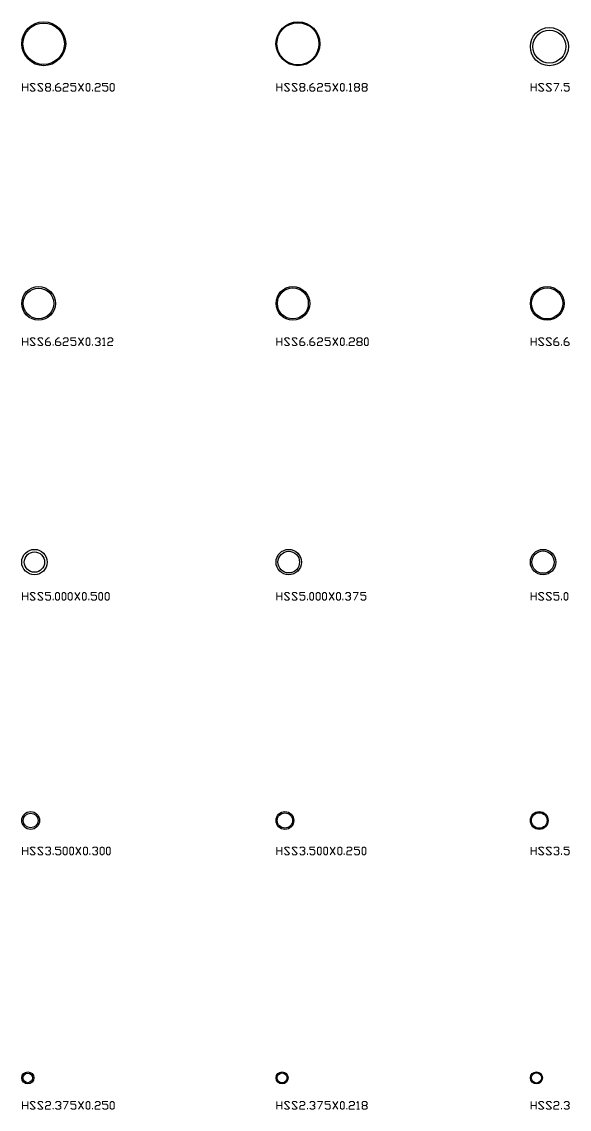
# Model space of a CAD drawing. Header units: inches. Extents: x 0 to 972, y -455 to 28.
# Drawn here: x 0 to 107.7, y -455 to -241.4 of the extents above; entities that cross this region are included whole.
import ezdxf

# ---------------------------------------------------------------- set-up
doc = ezdxf.new("R2010")
doc.units = ezdxf.units.IN
doc.header["$MEASUREMENT"] = 0
doc.layers.add('AISC_STEEL', color=7, linetype='Continuous')

msp = doc.modelspace()

# ---------------------------------------------------------------- linework, layer by layer
at = {"color": 3, "lineweight": 0}
for p, q in [((0.18, -254.98), (0.18, -253.48)), ((1.18, -253.48), (1.18, -254.98)), ((11.15, -254.98), (12.15, -253.48)), ((11.15, -253.48), (12.15, -254.98)), ((50.14, -254.98), (50.14, -253.48)), ((51.17, -253.48), (51.17, -254.98)), ((61.15, -254.98), (62.15, -253.48)), ((61.15, -253.48), (62.15, -254.98)), ((100.14, -254.98), (100.14, -253.48)), ((101.13, -253.48), (101.13, -254.98)), ((0.18, -254.22), (1.18, -254.22)), ((4.93, -254.22), (5.43, -254.22)), ((6.17, -254.98), (6.17, -254.71)), ((13.92, -254.98), (13.92, -254.71)), ((50.14, -254.22), (51.17, -254.22)), ((54.9, -254.22), (55.4, -254.22)), ((56.16, -254.98), (56.16, -254.71)), ((63.91, -254.98), (63.91, -254.71)), ((64.41, -254.98), (64.91, -254.98)), ((65.64, -254.22), (66.14, -254.22)), ((67.14, -254.22), (67.64, -254.22)), ((100.14, -254.22), (101.13, -254.22)), ((106.12, -254.98), (106.12, -254.71)), ((0.18, -304.98), (0.18, -303.48)), ((0.18, -304.21), (1.18, -304.21)), ((1.18, -303.48), (1.18, -304.98)), ((6.17, -304.98), (6.17, -304.74)), ((11.15, -304.98), (12.15, -303.48)), ((11.15, -303.48), (12.15, -304.98)), ((13.92, -304.98), (13.92, -304.74)), ((15.91, -304.98), (16.41, -304.98)), ((50.14, -304.98), (50.14, -303.48)), ((50.14, -304.21), (51.17, -304.21)), ((51.17, -303.48), (51.17, -304.98)), ((56.16, -304.98), (56.16, -304.74)), ((61.15, -304.98), (62.15, -303.48)), ((61.15, -303.48), (62.15, -304.98)), ((63.91, -304.98), (63.91, -304.74)), ((66.14, -304.21), (66.64, -304.21)), ((100.14, -304.98), (100.14, -303.48)), ((100.14, -304.21), (101.13, -304.21)), ((101.13, -303.48), (101.13, -304.98)), ((106.12, -304.98), (106.12, -304.74)), ((0.18, -354.97), (0.18, -353.48)), ((0.18, -354.21), (1.18, -354.21)), ((1.18, -353.48), (1.18, -354.97)), ((10.42, -354.97), (11.42, -353.48)), ((10.42, -353.48), (11.42, -354.97)), ((50.14, -354.97), (50.14, -353.48)), ((50.14, -354.21), (51.17, -354.21)), ((51.17, -353.48), (51.17, -354.97)), ((60.42, -354.97), (61.42, -353.48)), ((60.42, -353.48), (61.42, -354.97)), ((100.14, -354.97), (100.14, -353.48)), ((100.14, -354.21), (101.13, -354.21)), ((101.13, -353.48), (101.13, -354.97)), ((6.17, -354.97), (6.17, -354.74)), ((13.18, -354.97), (13.18, -354.74)), ((56.16, -354.97), (56.16, -354.74)), ((63.15, -354.97), (63.15, -354.74)), ((106.12, -354.97), (106.12, -354.74)), ((0.18, -404.97), (0.18, -403.47)), ((1.18, -403.47), (1.18, -404.97)), ((10.66, -404.97), (11.65, -403.47)), ((10.66, -403.47), (11.65, -404.97)), ((50.14, -404.97), (50.14, -403.47)), ((51.17, -403.47), (51.17, -404.97)), ((60.65, -404.97), (61.65, -403.47)), ((60.65, -403.47), (61.65, -404.97)), ((100.14, -404.97), (100.14, -403.47)), ((101.13, -403.47), (101.13, -404.97)), ((0.18, -404.24), (1.18, -404.24)), ((6.17, -404.97), (6.17, -404.74)), ((13.42, -404.97), (13.42, -404.74)), ((50.14, -404.24), (51.17, -404.24)), ((56.16, -404.97), (56.16, -404.74)), ((63.41, -404.97), (63.41, -404.74)), ((100.14, -404.24), (101.13, -404.24)), ((106.12, -404.97), (106.12, -404.74)), ((0.18, -454.96), (0.18, -453.47)), ((0.18, -454.23), (1.18, -454.23)), ((1.18, -453.47), (1.18, -454.96)), ((6.17, -454.96), (6.17, -454.73)), ((11.15, -454.96), (12.15, -453.47)), ((11.15, -453.47), (12.15, -454.96)), ((13.92, -454.96), (13.92, -454.73)), ((50.14, -454.96), (50.14, -453.47)), ((50.14, -454.23), (51.17, -454.23)), ((51.17, -453.47), (51.17, -454.96)), ((56.16, -454.96), (56.16, -454.73)), ((61.15, -454.96), (62.15, -453.47)), ((61.15, -453.47), (62.15, -454.96)), ((63.91, -454.96), (63.91, -454.73)), ((67.14, -454.23), (67.64, -454.23)), ((100.14, -454.96), (100.14, -453.47)), ((100.14, -454.23), (101.13, -454.23)), ((101.13, -453.47), (101.13, -454.96)), ((106.12, -454.96), (106.12, -454.73)), ((65.91, -454.96), (66.41, -454.96))]:
    msp.add_line(p, q, dxfattribs=at)
for points in [[(1.67, -254.71), (1.91, -254.98), (2.41, -254.98), (2.67, -254.71), (1.67, -253.72), (1.91, -253.48), (2.41, -253.48), (2.67, -253.72)], [(3.17, -254.71), (3.44, -254.98), (3.94, -254.98), (4.17, -254.71), (3.17, -253.72), (3.44, -253.48), (3.94, -253.48), (4.17, -253.72)], [(6.66, -254.22), (7.43, -254.22), (7.66, -254.48), (7.66, -254.71), (7.43, -254.98), (6.93, -254.98), (6.66, -254.71), (6.66, -253.98), (7.16, -253.48), (7.43, -253.48)], [(8.16, -253.72), (8.43, -253.48), (8.93, -253.48), (9.16, -253.72), (9.16, -253.98), (8.93, -254.22), (8.43, -254.22), (8.16, -254.48), (8.16, -254.98), (9.16, -254.98)], [(9.66, -254.71), (9.92, -254.98), (10.42, -254.98), (10.66, -254.71), (10.66, -254.22), (10.42, -253.98), (9.66, -253.98), (9.66, -253.48), (10.66, -253.48)], [(14.41, -253.72), (14.68, -253.48), (15.18, -253.48), (15.41, -253.72), (15.41, -253.98), (15.18, -254.22), (14.68, -254.22), (14.41, -254.48), (14.41, -254.98), (15.41, -254.98)], [(15.91, -254.71), (16.18, -254.98), (16.68, -254.98), (16.91, -254.71), (16.91, -254.22), (16.68, -253.98), (15.91, -253.98), (15.91, -253.48), (16.91, -253.48)], [(51.67, -254.71), (51.9, -254.98), (52.4, -254.98), (52.67, -254.71), (51.67, -253.72), (51.9, -253.48), (52.4, -253.48), (52.67, -253.72)], [(53.17, -254.71), (53.4, -254.98), (53.9, -254.98), (54.17, -254.71), (53.17, -253.72), (53.4, -253.48), (53.9, -253.48), (54.17, -253.72)], [(56.66, -254.22), (57.39, -254.22), (57.66, -254.48), (57.66, -254.71), (57.39, -254.98), (56.89, -254.98), (56.66, -254.71), (56.66, -253.98), (57.16, -253.48), (57.39, -253.48)], [(58.16, -253.72), (58.39, -253.48), (58.89, -253.48), (59.16, -253.72), (59.16, -253.98), (58.89, -254.22), (58.39, -254.22), (58.16, -254.48), (58.16, -254.98), (59.16, -254.98)], [(59.65, -254.71), (59.89, -254.98), (60.42, -254.98), (60.65, -254.71), (60.65, -254.22), (60.42, -253.98), (59.65, -253.98), (59.65, -253.48), (60.65, -253.48)], [(64.41, -253.72), (64.64, -253.48), (64.64, -254.98)], [(101.63, -254.71), (101.9, -254.98), (102.4, -254.98), (102.63, -254.71), (101.63, -253.72), (101.9, -253.48), (102.4, -253.48), (102.63, -253.72)], [(103.13, -254.71), (103.4, -254.98), (103.9, -254.98), (104.13, -254.71), (103.13, -253.72), (103.4, -253.48), (103.9, -253.48), (104.13, -253.72)], [(104.63, -253.48), (105.62, -253.48), (104.89, -254.98)], [(106.62, -254.71), (106.89, -254.98), (107.39, -254.98), (107.65, -254.71), (107.65, -254.22), (107.39, -253.98), (106.62, -253.98), (106.62, -253.48), (107.65, -253.48)], [(1.67, -304.74), (1.91, -304.98), (2.41, -304.98), (2.67, -304.74), (1.67, -303.71), (1.91, -303.48), (2.41, -303.48), (2.67, -303.71)], [(3.17, -304.74), (3.44, -304.98), (3.94, -304.98), (4.17, -304.74), (3.17, -303.71), (3.44, -303.48), (3.94, -303.48), (4.17, -303.71)], [(4.67, -304.21), (5.43, -304.21), (5.67, -304.48), (5.67, -304.74), (5.43, -304.98), (4.93, -304.98), (4.67, -304.74), (4.67, -303.98), (5.17, -303.48), (5.43, -303.48)], [(6.66, -304.21), (7.43, -304.21), (7.66, -304.48), (7.66, -304.74), (7.43, -304.98), (6.93, -304.98), (6.66, -304.74), (6.66, -303.98), (7.16, -303.48), (7.43, -303.48)], [(8.16, -303.71), (8.43, -303.48), (8.93, -303.48), (9.16, -303.71), (9.16, -303.98), (8.93, -304.21), (8.43, -304.21), (8.16, -304.48), (8.16, -304.98), (9.16, -304.98)], [(9.66, -304.74), (9.92, -304.98), (10.42, -304.98), (10.66, -304.74), (10.66, -304.21), (10.42, -303.98), (9.66, -303.98), (9.66, -303.48), (10.66, -303.48)], [(14.41, -303.71), (14.68, -303.48), (15.18, -303.48), (15.41, -303.71), (15.41, -303.98), (15.18, -304.21)], [(14.91, -304.21), (15.18, -304.21), (15.41, -304.48), (15.41, -304.74), (15.18, -304.98), (14.68, -304.98), (14.41, -304.74)], [(15.91, -303.71), (16.18, -303.48), (16.18, -304.98)], [(16.91, -303.71), (17.18, -303.48), (17.67, -303.48), (17.91, -303.71), (17.91, -303.98), (17.67, -304.21), (17.18, -304.21), (16.91, -304.48), (16.91, -304.98), (17.91, -304.98)], [(51.67, -304.74), (51.9, -304.98), (52.4, -304.98), (52.67, -304.74), (51.67, -303.71), (51.9, -303.48), (52.4, -303.48), (52.67, -303.71)], [(53.17, -304.74), (53.4, -304.98), (53.9, -304.98), (54.17, -304.74), (53.17, -303.71), (53.4, -303.48), (53.9, -303.48), (54.17, -303.71)], [(54.66, -304.21), (55.4, -304.21), (55.66, -304.48), (55.66, -304.74), (55.4, -304.98), (54.9, -304.98), (54.66, -304.74), (54.66, -303.98), (55.16, -303.48), (55.4, -303.48)], [(56.66, -304.21), (57.39, -304.21), (57.66, -304.48), (57.66, -304.74), (57.39, -304.98), (56.89, -304.98), (56.66, -304.74), (56.66, -303.98), (57.16, -303.48), (57.39, -303.48)], [(58.16, -303.71), (58.39, -303.48), (58.89, -303.48), (59.16, -303.71), (59.16, -303.98), (58.89, -304.21), (58.39, -304.21), (58.16, -304.48), (58.16, -304.98), (59.16, -304.98)], [(59.65, -304.74), (59.89, -304.98), (60.42, -304.98), (60.65, -304.74), (60.65, -304.21), (60.42, -303.98), (59.65, -303.98), (59.65, -303.48), (60.65, -303.48)], [(64.41, -303.71), (64.64, -303.48), (65.14, -303.48), (65.41, -303.71), (65.41, -303.98), (65.14, -304.21), (64.64, -304.21), (64.41, -304.48), (64.41, -304.98), (65.41, -304.98)], [(101.63, -304.74), (101.9, -304.98), (102.4, -304.98), (102.63, -304.74), (101.63, -303.71), (101.9, -303.48), (102.4, -303.48), (102.63, -303.71)], [(103.13, -304.74), (103.4, -304.98), (103.9, -304.98), (104.13, -304.74), (103.13, -303.71), (103.4, -303.48), (103.9, -303.48), (104.13, -303.71)], [(104.63, -304.21), (105.39, -304.21), (105.62, -304.48), (105.62, -304.74), (105.39, -304.98), (104.89, -304.98), (104.63, -304.74), (104.63, -303.98), (105.13, -303.48), (105.39, -303.48)], [(106.62, -304.21), (107.39, -304.21), (107.65, -304.48), (107.65, -304.74), (107.39, -304.98), (106.89, -304.98), (106.62, -304.74), (106.62, -303.98), (107.12, -303.48), (107.39, -303.48)], [(1.67, -354.74), (1.91, -354.97), (2.41, -354.97), (2.67, -354.74), (1.67, -353.71), (1.91, -353.48), (2.41, -353.48), (2.67, -353.71)], [(3.17, -354.74), (3.44, -354.97), (3.94, -354.97), (4.17, -354.74), (3.17, -353.71), (3.44, -353.48), (3.94, -353.48), (4.17, -353.71)], [(4.67, -354.74), (4.93, -354.97), (5.43, -354.97), (5.67, -354.74), (5.67, -354.21), (5.43, -353.97), (4.67, -353.97), (4.67, -353.48), (5.67, -353.48)], [(13.68, -354.74), (13.92, -354.97), (14.41, -354.97), (14.68, -354.74), (14.68, -354.21), (14.41, -353.97), (13.68, -353.97), (13.68, -353.48), (14.68, -353.48)], [(51.67, -354.74), (51.9, -354.97), (52.4, -354.97), (52.67, -354.74), (51.67, -353.71), (51.9, -353.48), (52.4, -353.48), (52.67, -353.71)], [(53.17, -354.74), (53.4, -354.97), (53.9, -354.97), (54.17, -354.74), (53.17, -353.71), (53.4, -353.48), (53.9, -353.48), (54.17, -353.71)], [(54.66, -354.74), (54.9, -354.97), (55.4, -354.97), (55.66, -354.74), (55.66, -354.21), (55.4, -353.97), (54.66, -353.97), (54.66, -353.48), (55.66, -353.48)], [(63.65, -353.71), (63.91, -353.48), (64.41, -353.48), (64.64, -353.71), (64.64, -353.97), (64.41, -354.21)], [(64.14, -354.21), (64.41, -354.21), (64.64, -354.47), (64.64, -354.74), (64.41, -354.97), (63.91, -354.97), (63.65, -354.74)], [(65.14, -353.48), (66.14, -353.48), (65.41, -354.97)], [(66.64, -354.74), (66.91, -354.97), (67.4, -354.97), (67.64, -354.74), (67.64, -354.21), (67.4, -353.97), (66.64, -353.97), (66.64, -353.48), (67.64, -353.48)], [(101.63, -354.74), (101.9, -354.97), (102.4, -354.97), (102.63, -354.74), (101.63, -353.71), (101.9, -353.48), (102.4, -353.48), (102.63, -353.71)], [(103.13, -354.74), (103.4, -354.97), (103.9, -354.97), (104.13, -354.74), (103.13, -353.71), (103.4, -353.48), (103.9, -353.48), (104.13, -353.71)], [(104.63, -354.74), (104.89, -354.97), (105.39, -354.97), (105.62, -354.74), (105.62, -354.21), (105.39, -353.97), (104.63, -353.97), (104.63, -353.48), (105.62, -353.48)], [(1.67, -404.74), (1.91, -404.97), (2.41, -404.97), (2.67, -404.74), (1.67, -403.7), (1.91, -403.47), (2.41, -403.47), (2.67, -403.7)], [(3.17, -404.74), (3.44, -404.97), (3.94, -404.97), (4.17, -404.74), (3.17, -403.7), (3.44, -403.47), (3.94, -403.47), (4.17, -403.7)], [(4.67, -403.7), (4.93, -403.47), (5.43, -403.47), (5.67, -403.7), (5.67, -403.97), (5.43, -404.24)], [(6.66, -404.74), (6.93, -404.97), (7.43, -404.97), (7.66, -404.74), (7.66, -404.24), (7.43, -403.97), (6.66, -403.97), (6.66, -403.47), (7.66, -403.47)], [(13.92, -403.7), (14.18, -403.47), (14.68, -403.47), (14.91, -403.7), (14.91, -403.97), (14.68, -404.24)], [(51.67, -404.74), (51.9, -404.97), (52.4, -404.97), (52.67, -404.74), (51.67, -403.7), (51.9, -403.47), (52.4, -403.47), (52.67, -403.7)], [(53.17, -404.74), (53.4, -404.97), (53.9, -404.97), (54.17, -404.74), (53.17, -403.7), (53.4, -403.47), (53.9, -403.47), (54.17, -403.7)], [(54.66, -403.7), (54.9, -403.47), (55.4, -403.47), (55.66, -403.7), (55.66, -403.97), (55.4, -404.24)], [(56.66, -404.74), (56.89, -404.97), (57.39, -404.97), (57.66, -404.74), (57.66, -404.24), (57.39, -403.97), (56.66, -403.97), (56.66, -403.47), (57.66, -403.47)], [(63.91, -403.7), (64.14, -403.47), (64.64, -403.47), (64.91, -403.7), (64.91, -403.97), (64.64, -404.24), (64.14, -404.24), (63.91, -404.47), (63.91, -404.97), (64.91, -404.97)], [(65.41, -404.74), (65.64, -404.97), (66.14, -404.97), (66.41, -404.74), (66.41, -404.24), (66.14, -403.97), (65.41, -403.97), (65.41, -403.47), (66.41, -403.47)], [(101.63, -404.74), (101.9, -404.97), (102.4, -404.97), (102.63, -404.74), (101.63, -403.7), (101.9, -403.47), (102.4, -403.47), (102.63, -403.7)], [(103.13, -404.74), (103.4, -404.97), (103.9, -404.97), (104.13, -404.74), (103.13, -403.7), (103.4, -403.47), (103.9, -403.47), (104.13, -403.7)], [(104.63, -403.7), (104.89, -403.47), (105.39, -403.47), (105.62, -403.7), (105.62, -403.97), (105.39, -404.24)], [(106.62, -404.74), (106.89, -404.97), (107.39, -404.97), (107.65, -404.74), (107.65, -404.24), (107.39, -403.97), (106.62, -403.97), (106.62, -403.47), (107.65, -403.47)], [(5.17, -404.24), (5.43, -404.24), (5.67, -404.47), (5.67, -404.74), (5.43, -404.97), (4.93, -404.97), (4.67, -404.74)], [(14.41, -404.24), (14.68, -404.24), (14.91, -404.47), (14.91, -404.74), (14.68, -404.97), (14.18, -404.97), (13.92, -404.74)], [(55.16, -404.24), (55.4, -404.24), (55.66, -404.47), (55.66, -404.74), (55.4, -404.97), (54.9, -404.97), (54.66, -404.74)], [(105.13, -404.24), (105.39, -404.24), (105.62, -404.47), (105.62, -404.74), (105.39, -404.97), (104.89, -404.97), (104.63, -404.74)], [(1.67, -454.73), (1.91, -454.96), (2.41, -454.96), (2.67, -454.73), (1.67, -453.73), (1.91, -453.47), (2.41, -453.47), (2.67, -453.73)], [(3.17, -454.73), (3.44, -454.96), (3.94, -454.96), (4.17, -454.73), (3.17, -453.73), (3.44, -453.47), (3.94, -453.47), (4.17, -453.73)], [(4.67, -453.73), (4.93, -453.47), (5.43, -453.47), (5.67, -453.73), (5.67, -453.97), (5.43, -454.23), (4.93, -454.23), (4.67, -454.47), (4.67, -454.96), (5.67, -454.96)], [(6.66, -453.73), (6.93, -453.47), (7.43, -453.47), (7.66, -453.73), (7.66, -453.97), (7.43, -454.23)], [(7.16, -454.23), (7.43, -454.23), (7.66, -454.47), (7.66, -454.73), (7.43, -454.96), (6.93, -454.96), (6.66, -454.73)], [(8.16, -453.47), (9.16, -453.47), (8.43, -454.96)], [(9.66, -454.73), (9.92, -454.96), (10.42, -454.96), (10.66, -454.73), (10.66, -454.23), (10.42, -453.97), (9.66, -453.97), (9.66, -453.47), (10.66, -453.47)], [(14.41, -453.73), (14.68, -453.47), (15.18, -453.47), (15.41, -453.73), (15.41, -453.97), (15.18, -454.23), (14.68, -454.23), (14.41, -454.47), (14.41, -454.96), (15.41, -454.96)], [(15.91, -454.73), (16.18, -454.96), (16.68, -454.96), (16.91, -454.73), (16.91, -454.23), (16.68, -453.97), (15.91, -453.97), (15.91, -453.47), (16.91, -453.47)], [(51.67, -454.73), (51.9, -454.96), (52.4, -454.96), (52.67, -454.73), (51.67, -453.73), (51.9, -453.47), (52.4, -453.47), (52.67, -453.73)], [(53.17, -454.73), (53.4, -454.96), (53.9, -454.96), (54.17, -454.73), (53.17, -453.73), (53.4, -453.47), (53.9, -453.47), (54.17, -453.73)], [(54.66, -453.73), (54.9, -453.47), (55.4, -453.47), (55.66, -453.73), (55.66, -453.97), (55.4, -454.23), (54.9, -454.23), (54.66, -454.47), (54.66, -454.96), (55.66, -454.96)], [(56.66, -453.73), (56.89, -453.47), (57.39, -453.47), (57.66, -453.73), (57.66, -453.97), (57.39, -454.23)], [(57.16, -454.23), (57.39, -454.23), (57.66, -454.47), (57.66, -454.73), (57.39, -454.96), (56.89, -454.96), (56.66, -454.73)], [(58.16, -453.47), (59.16, -453.47), (58.39, -454.96)], [(59.65, -454.73), (59.89, -454.96), (60.42, -454.96), (60.65, -454.73), (60.65, -454.23), (60.42, -453.97), (59.65, -453.97), (59.65, -453.47), (60.65, -453.47)], [(64.41, -453.73), (64.64, -453.47), (65.14, -453.47), (65.41, -453.73), (65.41, -453.97), (65.14, -454.23), (64.64, -454.23), (64.41, -454.47), (64.41, -454.96), (65.41, -454.96)], [(65.91, -453.73), (66.14, -453.47), (66.14, -454.96)], [(101.63, -454.73), (101.9, -454.96), (102.4, -454.96), (102.63, -454.73), (101.63, -453.73), (101.9, -453.47), (102.4, -453.47), (102.63, -453.73)], [(103.13, -454.73), (103.4, -454.96), (103.9, -454.96), (104.13, -454.73), (103.13, -453.73), (103.4, -453.47), (103.9, -453.47), (104.13, -453.73)], [(104.63, -453.73), (104.89, -453.47), (105.39, -453.47), (105.62, -453.73), (105.62, -453.97), (105.39, -454.23), (104.89, -454.23), (104.63, -454.47), (104.63, -454.96), (105.62, -454.96)], [(106.62, -453.73), (106.89, -453.47), (107.39, -453.47), (107.65, -453.73), (107.65, -453.97), (107.39, -454.23)], [(107.12, -454.23), (107.39, -454.23), (107.65, -454.47), (107.65, -454.73), (107.39, -454.96), (106.89, -454.96), (106.62, -454.73)]]:
    msp.add_lwpolyline(points, dxfattribs=at)
for points in [[(5.43, -254.22), (5.67, -254.48), (5.67, -254.71), (5.43, -254.98), (4.93, -254.98), (4.67, -254.71), (4.67, -254.48), (4.93, -254.22), (4.67, -253.98), (4.67, -253.72), (4.93, -253.48), (5.43, -253.48), (5.67, -253.72), (5.67, -253.98)], [(12.92, -254.98), (12.92, -254.98), (13.18, -254.98), (13.42, -254.71), (13.42, -253.72), (13.18, -253.48), (12.92, -253.48), (12.65, -253.72), (12.65, -254.71)], [(17.67, -254.98), (17.67, -254.98), (17.91, -254.98), (18.17, -254.71), (18.17, -253.72), (17.91, -253.48), (17.67, -253.48), (17.41, -253.72), (17.41, -254.71)], [(55.4, -254.22), (55.66, -254.48), (55.66, -254.71), (55.4, -254.98), (54.9, -254.98), (54.66, -254.71), (54.66, -254.48), (54.9, -254.22), (54.66, -253.98), (54.66, -253.72), (54.9, -253.48), (55.4, -253.48), (55.66, -253.72), (55.66, -253.98)], [(62.91, -254.98), (62.91, -254.98), (63.15, -254.98), (63.41, -254.71), (63.41, -253.72), (63.15, -253.48), (62.91, -253.48), (62.65, -253.72), (62.65, -254.71)], [(66.14, -254.22), (66.41, -254.48), (66.41, -254.71), (66.14, -254.98), (65.64, -254.98), (65.41, -254.71), (65.41, -254.48), (65.64, -254.22), (65.41, -253.98), (65.41, -253.72), (65.64, -253.48), (66.14, -253.48), (66.41, -253.72), (66.41, -253.98)], [(67.64, -254.22), (67.9, -254.48), (67.9, -254.71), (67.64, -254.98), (67.14, -254.98), (66.91, -254.71), (66.91, -254.48), (67.14, -254.22), (66.91, -253.98), (66.91, -253.72), (67.14, -253.48), (67.64, -253.48), (67.9, -253.72), (67.9, -253.98)], [(12.92, -304.98), (12.92, -304.98), (13.18, -304.98), (13.42, -304.74), (13.42, -303.71), (13.18, -303.48), (12.92, -303.48), (12.65, -303.71), (12.65, -304.74)], [(62.91, -304.98), (62.91, -304.98), (63.15, -304.98), (63.41, -304.74), (63.41, -303.71), (63.15, -303.48), (62.91, -303.48), (62.65, -303.71), (62.65, -304.74)], [(66.64, -304.21), (66.91, -304.48), (66.91, -304.74), (66.64, -304.98), (66.14, -304.98), (65.91, -304.74), (65.91, -304.48), (66.14, -304.21), (65.91, -303.98), (65.91, -303.71), (66.14, -303.48), (66.64, -303.48), (66.91, -303.71), (66.91, -303.98)], [(67.64, -304.98), (67.64, -304.98), (67.9, -304.98), (68.14, -304.74), (68.14, -303.71), (67.9, -303.48), (67.64, -303.48), (67.4, -303.71), (67.4, -304.74)], [(6.93, -354.97), (6.93, -354.97), (7.16, -354.97), (7.43, -354.74), (7.43, -353.71), (7.16, -353.48), (6.93, -353.48), (6.66, -353.71), (6.66, -354.74)], [(8.16, -354.97), (8.16, -354.97), (8.43, -354.97), (8.66, -354.74), (8.66, -353.71), (8.43, -353.48), (8.16, -353.48), (7.93, -353.71), (7.93, -354.74)], [(9.43, -354.97), (9.43, -354.97), (9.66, -354.97), (9.92, -354.74), (9.92, -353.71), (9.66, -353.48), (9.43, -353.48), (9.16, -353.71), (9.16, -354.74)], [(12.15, -354.97), (12.15, -354.97), (12.42, -354.97), (12.65, -354.74), (12.65, -353.71), (12.42, -353.48), (12.15, -353.48), (11.92, -353.71), (11.92, -354.74)], [(15.41, -354.97), (15.41, -354.97), (15.68, -354.97), (15.91, -354.74), (15.91, -353.71), (15.68, -353.48), (15.41, -353.48), (15.18, -353.71), (15.18, -354.74)], [(16.68, -354.97), (16.68, -354.97), (16.91, -354.97), (17.18, -354.74), (17.18, -353.71), (16.91, -353.48), (16.68, -353.48), (16.41, -353.71), (16.41, -354.74)], [(56.89, -354.97), (56.89, -354.97), (57.16, -354.97), (57.39, -354.74), (57.39, -353.71), (57.16, -353.48), (56.89, -353.48), (56.66, -353.71), (56.66, -354.74)], [(58.16, -354.97), (58.16, -354.97), (58.39, -354.97), (58.66, -354.74), (58.66, -353.71), (58.39, -353.48), (58.16, -353.48), (57.89, -353.71), (57.89, -354.74)], [(59.39, -354.97), (59.39, -354.97), (59.65, -354.97), (59.89, -354.74), (59.89, -353.71), (59.65, -353.48), (59.39, -353.48), (59.16, -353.71), (59.16, -354.74)], [(62.15, -354.97), (62.15, -354.97), (62.41, -354.97), (62.65, -354.74), (62.65, -353.71), (62.41, -353.48), (62.15, -353.48), (61.92, -353.71), (61.92, -354.74)], [(106.89, -354.97), (106.89, -354.97), (107.12, -354.97), (107.39, -354.74), (107.39, -353.71), (107.12, -353.48), (106.89, -353.48), (106.62, -353.71), (106.62, -354.74)], [(8.43, -404.97), (8.43, -404.97), (8.66, -404.97), (8.93, -404.74), (8.93, -403.7), (8.66, -403.47), (8.43, -403.47), (8.16, -403.7), (8.16, -404.74)], [(9.66, -404.97), (9.66, -404.97), (9.92, -404.97), (10.16, -404.74), (10.16, -403.7), (9.92, -403.47), (9.66, -403.47), (9.43, -403.7), (9.43, -404.74)], [(12.42, -404.97), (12.42, -404.97), (12.65, -404.97), (12.92, -404.74), (12.92, -403.7), (12.65, -403.47), (12.42, -403.47), (12.15, -403.7), (12.15, -404.74)], [(15.68, -404.97), (15.68, -404.97), (15.91, -404.97), (16.18, -404.74), (16.18, -403.7), (15.91, -403.47), (15.68, -403.47), (15.41, -403.7), (15.41, -404.74)], [(16.91, -404.97), (16.91, -404.97), (17.18, -404.97), (17.41, -404.74), (17.41, -403.7), (17.18, -403.47), (16.91, -403.47), (16.68, -403.7), (16.68, -404.74)], [(58.39, -404.97), (58.39, -404.97), (58.66, -404.97), (58.89, -404.74), (58.89, -403.7), (58.66, -403.47), (58.39, -403.47), (58.16, -403.7), (58.16, -404.74)], [(59.65, -404.97), (59.65, -404.97), (59.89, -404.97), (60.15, -404.74), (60.15, -403.7), (59.89, -403.47), (59.65, -403.47), (59.39, -403.7), (59.39, -404.74)], [(62.41, -404.97), (62.41, -404.97), (62.65, -404.97), (62.91, -404.74), (62.91, -403.7), (62.65, -403.47), (62.41, -403.47), (62.15, -403.7), (62.15, -404.74)], [(67.14, -404.97), (67.14, -404.97), (67.4, -404.97), (67.64, -404.74), (67.64, -403.7), (67.4, -403.47), (67.14, -403.47), (66.91, -403.7), (66.91, -404.74)], [(12.92, -454.96), (12.92, -454.96), (13.18, -454.96), (13.42, -454.73), (13.42, -453.73), (13.18, -453.47), (12.92, -453.47), (12.65, -453.73), (12.65, -454.73)], [(17.67, -454.96), (17.67, -454.96), (17.91, -454.96), (18.17, -454.73), (18.17, -453.73), (17.91, -453.47), (17.67, -453.47), (17.41, -453.73), (17.41, -454.73)], [(62.91, -454.96), (62.91, -454.96), (63.15, -454.96), (63.41, -454.73), (63.41, -453.73), (63.15, -453.47), (62.91, -453.47), (62.65, -453.73), (62.65, -454.73)], [(67.64, -454.23), (67.9, -454.47), (67.9, -454.73), (67.64, -454.96), (67.14, -454.96), (66.91, -454.73), (66.91, -454.47), (67.14, -454.23), (66.91, -453.97), (66.91, -453.73), (67.14, -453.47), (67.64, -453.47), (67.9, -453.73), (67.9, -453.97)]]:
    msp.add_lwpolyline(points, close=True, dxfattribs=at)
at = {"layer": 'AISC_STEEL'}
for centre, radius in [((4.32, -245.69), 4.32), ((4.32, -245.69), 4.07), ((54.31, -245.69), 4.32), ((54.31, -245.69), 4.13), ((103.75, -246.25), 3.75), ((103.75, -246.25), 3.25), ((3.31, -296.69), 3.31), ((3.31, -296.69), 3), ((53.31, -296.69), 3.31), ((53.31, -296.69), 3.04), ((103.31, -296.69), 3.31), ((103.31, -296.69), 3.06), ((2.5, -347.5), 2.5), ((2.5, -347.5), 2), ((52.5, -347.5), 2.5), ((52.5, -347.5), 2.12), ((102.5, -347.5), 2.5), ((102.5, -347.5), 2.19), ((1.75, -398.25), 1.75), ((1.75, -398.25), 1.45), ((51.75, -398.25), 1.75), ((51.75, -398.25), 1.5), ((101.75, -398.25), 1.75), ((101.75, -398.25), 1.53), ((1.19, -448.81), 1.19), ((1.19, -448.81), 0.94), ((51.19, -448.81), 1.19), ((51.19, -448.81), 0.972), ((101.19, -448.81), 1.19), ((101.19, -448.81), 1)]:
    msp.add_circle(centre, radius, dxfattribs=at)

doc.saveas('drawing.dxf')
